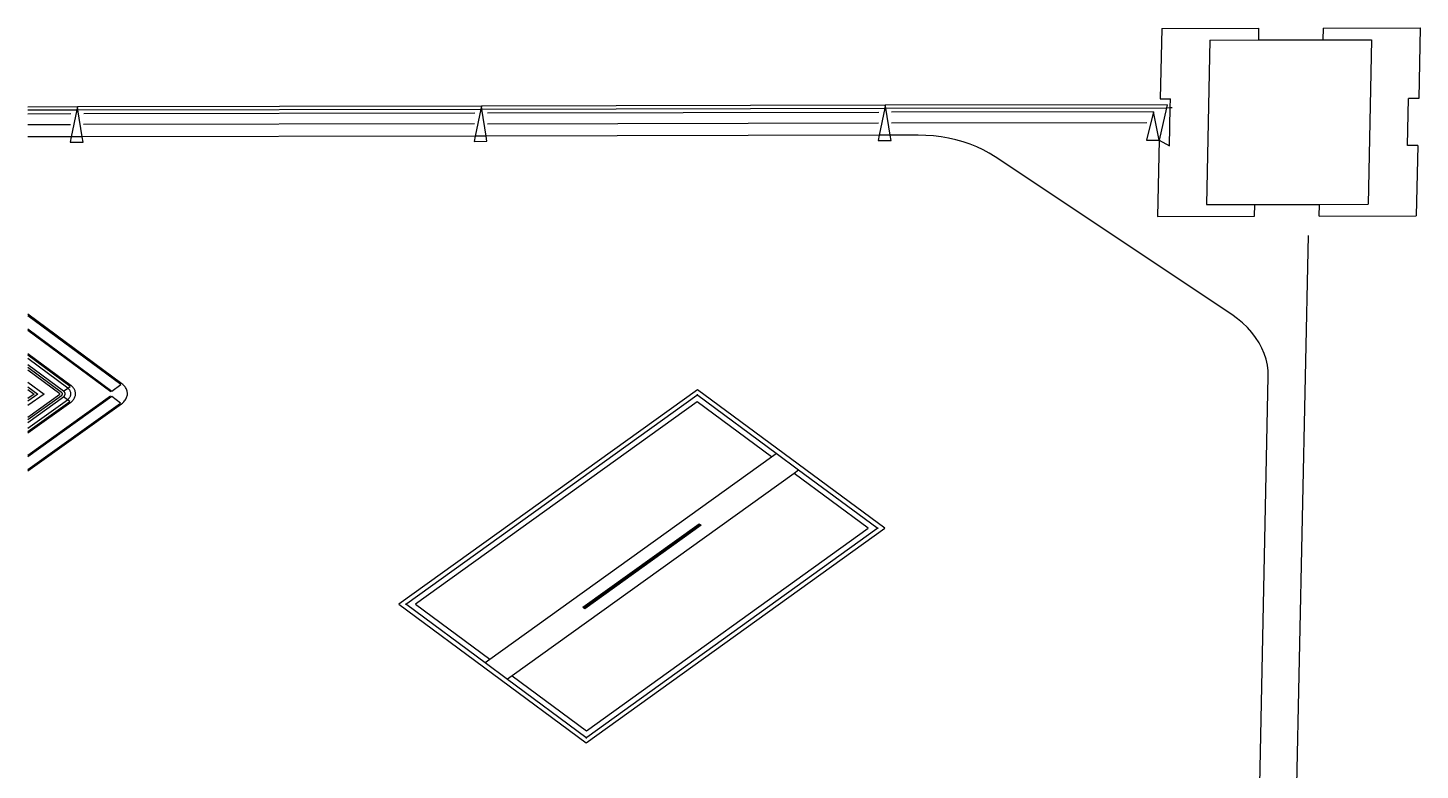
# Model space of a CAD drawing. Extents: x -83 to 83, y -28 to 43.
# Drawn here: x -83.23 to -77.84, y 6.54 to 9.41 of the extents above; entities that cross this region are included whole.
import ezdxf

# ---------------------------------------------------------------- set-up
doc = ezdxf.new("R2010")
doc.units = 0
doc.layers.get('0').update_dxf_attribs({"linetype": 'CONTINUOUS'})

msp = doc.modelspace()

# ---------------------------------------------------------------- linework, layer by layer
for p, q in [((-78.8422, 9.4032), (-78.848, 9.1307)), ((-78.8422, 9.4032), (-78.4672, 9.4039)), ((-78.4672, 9.4039), (-78.4682, 9.3585)), ((-78.2172, 9.4044), (-78.2182, 9.359)), ((-78.2172, 9.4044), (-77.8422, 9.4051)), ((-77.8422, 9.4051), (-77.8478, 9.1327)), ((-78.6557, 9.3581), (-78.6692, 8.722)), ((-78.6557, 9.3581), (-78.4682, 9.3585)), ((-78.4682, 9.3585), (-78.2182, 9.359)), ((-78.2182, 9.359), (-78.0307, 9.3594)), ((-78.0307, 9.3594), (-78.0438, 8.7233)), ((-79.9113, 9.1058), (-81.474, 9.1027)), ((-79.9113, 9.1058), (-79.9136, 9.0945)), ((-78.8213, 9.108), (-79.9113, 9.1058)), ((-79.9094, 9.0945), (-79.9113, 9.1058)), ((-78.848, 9.1307), (-78.8087, 9.1307)), ((-78.8213, 9.108), (-78.8238, 9.0966)), ((-78.8094, 9.0967), (-78.8087, 9.1307)), ((-77.8909, 8.9508), (-77.8872, 9.1326)), ((-77.8478, 9.1327), (-77.8872, 9.1326)), ((-83.0367, 9.0996), (-83.2286, 9.0992)), ((-83.2286, 9.0879), (-83.039, 9.0883)), ((-83.0624, 9.0723), (-83.2286, 9.072)), ((-83.039, 9.0883), (-83.0609, 8.9837)), ((-83.0367, 9.0996), (-83.039, 9.0883)), ((-83.039, 9.0883), (-83.0349, 9.0883)), ((-81.474, 9.1027), (-83.0367, 9.0996)), ((-83.0349, 9.0883), (-83.0367, 9.0996)), ((-83.0349, 9.0883), (-81.4764, 9.0914)), ((-83.0184, 8.9838), (-83.0349, 9.0883)), ((-81.4997, 9.0754), (-83.0124, 9.0724)), ((-81.4764, 9.0914), (-81.4981, 8.9868)), ((-81.474, 9.1027), (-81.4764, 9.0914)), ((-81.4764, 9.0914), (-81.4722, 9.0914)), ((-81.4722, 9.0914), (-81.474, 9.1027)), ((-81.4722, 9.0914), (-79.9136, 9.0945)), ((-81.4555, 8.9869), (-81.4722, 9.0914)), ((-79.9369, 9.0785), (-81.4497, 9.0755)), ((-79.9136, 9.0945), (-79.9351, 8.9899)), ((-79.9136, 9.0945), (-79.9094, 9.0945)), ((-79.9094, 9.0945), (-78.8238, 9.0966)), ((-79.8926, 8.99), (-79.9094, 9.0945)), ((-78.8741, 9.0806), (-79.8869, 9.0786)), ((-78.8741, 9.0806), (-78.9015, 8.9715)), ((-78.8514, 8.9716), (-78.8741, 9.0806)), ((-78.8238, 9.0966), (-78.8514, 8.9716)), ((-78.8238, 9.0966), (-78.8094, 9.0967)), ((-78.8125, 8.949), (-78.8094, 9.0967)), ((-78.8094, 9.0967), (-78.802, 9.0967)), ((-83.2286, 9.0311), (-83.0634, 9.0314)), ((-81.5007, 9.0345), (-83.0134, 9.0315)), ((-81.4506, 9.0346), (-79.9378, 9.0376)), ((-79.8878, 9.0377), (-78.9, 9.0397)), ((-83.0609, 8.9837), (-83.2286, 8.9834)), ((-83.0609, 8.9837), (-83.0652, 8.9633)), ((-83.0652, 8.9633), (-83.0152, 8.9634)), ((-83.0184, 8.9838), (-83.0609, 8.9837)), ((-81.4981, 8.9868), (-83.0184, 8.9838)), ((-83.0152, 8.9634), (-83.0184, 8.9838)), ((-81.4981, 8.9868), (-81.5023, 8.9664)), ((-81.5023, 8.9664), (-81.4523, 8.9665)), ((-81.4555, 8.9869), (-81.4981, 8.9868)), ((-79.9351, 8.9899), (-81.4555, 8.9869)), ((-81.4523, 8.9665), (-81.4555, 8.9869)), ((-79.9351, 8.9899), (-79.9393, 8.9695)), ((-79.9393, 8.9695), (-79.8893, 8.9696)), ((-79.8926, 8.99), (-79.9351, 8.9899)), ((-79.7839, 8.9902), (-79.8926, 8.99)), ((-79.8893, 8.9696), (-79.8926, 8.99)), ((-79.7542, 8.9896), (-79.7839, 8.9902)), ((-79.7246, 8.9875), (-79.7542, 8.9896)), ((-79.6953, 8.9839), (-79.7246, 8.9875)), ((-79.6664, 8.9789), (-79.6953, 8.9839)), ((-79.6381, 8.9726), (-79.6664, 8.9789)), ((-79.6105, 8.9648), (-79.6381, 8.9726)), ((-79.5836, 8.9558), (-79.6105, 8.9648)), ((-79.5577, 8.9454), (-79.5836, 8.9558)), ((-79.5329, 8.9338), (-79.5577, 8.9454)), ((-78.9015, 8.9715), (-78.8514, 8.9716)), ((-78.8514, 8.9716), (-78.8578, 8.6762)), ((-78.8514, 8.9716), (-78.8125, 8.949)), ((-77.8515, 8.9509), (-77.8909, 8.9508)), ((-77.8515, 8.9509), (-77.8571, 8.6782)), ((-79.5092, 8.9209), (-79.5329, 8.9338)), ((-79.4868, 8.907), (-79.5092, 8.9209)), ((-78.5712, 8.2966), (-79.4868, 8.907)), ((-78.8578, 8.6762), (-78.4825, 8.6769)), ((-78.6692, 8.722), (-78.4816, 8.7224)), ((-78.4825, 8.6769), (-78.4816, 8.7224)), ((-78.4816, 8.7224), (-78.2314, 8.7229)), ((-78.2323, 8.6774), (-78.2314, 8.7229)), ((-78.2323, 8.6774), (-77.8571, 8.6782)), ((-78.2314, 8.7229), (-78.0438, 8.7233)), ((-78.3833, 3.3898), (-78.2747, 8.6018)), ((-82.8644, 8.0288), (-83.2286, 8.2981)), ((-78.5494, 8.2809), (-78.5712, 8.2966)), ((-82.8684, 8.0259), (-83.2286, 8.2922)), ((-83.2286, 8.2413), (-82.9034, 8.0009)), ((-78.5291, 8.2642), (-78.5494, 8.2809)), ((-78.5105, 8.2464), (-78.5291, 8.2642)), ((-78.4936, 8.2277), (-78.5105, 8.2464)), ((-82.9079, 7.9976), (-83.2286, 8.2347)), ((-78.4786, 8.2082), (-78.4936, 8.2277)), ((-78.4655, 8.188), (-78.4786, 8.2082)), ((-78.4544, 8.1671), (-78.4655, 8.188)), ((-83.0613, 8.0218), (-83.2286, 8.1455)), ((-83.0648, 8.0193), (-83.2286, 8.1404)), ((-78.4453, 8.1457), (-78.4544, 8.1671)), ((-78.4383, 8.1239), (-78.4453, 8.1457)), ((-83.0745, 8.0123), (-83.2286, 8.1263)), ((-83.0905, 8.0009), (-83.2286, 8.103)), ((-83.0979, 7.9956), (-83.2286, 8.0922)), ((-83.1052, 7.9904), (-83.2286, 8.0816)), ((-78.4334, 8.1017), (-78.4383, 8.1239)), ((-78.4306, 8.0793), (-78.4334, 8.1017)), ((-83.2286, 8.0359), (-83.166, 7.9896)), ((-82.9034, 8.0009), (-82.8684, 8.0259)), ((-82.8611, 8.0262), (-82.8644, 8.0288)), ((-82.858, 8.0235), (-82.8611, 8.0262)), ((-78.5269, 3.4389), (-78.43, 8.0568)), ((-78.43, 8.0568), (-78.4306, 8.0793)), ((-83.2286, 8.018), (-83.1901, 7.9896)), ((-83.2286, 8.0075), (-83.2043, 7.9895)), ((-83.166, 7.9896), (-83.2286, 7.9448)), ((-83.1901, 7.9896), (-83.2286, 7.962)), ((-83.2043, 7.9895), (-83.2286, 7.9721)), ((-83.2286, 7.9007), (-83.1052, 7.9891)), ((-83.2286, 7.8905), (-83.0982, 7.9839)), ((-83.2286, 7.7532), (-82.9083, 7.9826)), ((-82.9039, 7.9794), (-83.2286, 7.7468)), ((-83.2286, 7.8801), (-83.0911, 7.9786)), ((-83.1049, 7.9896), (-83.1052, 7.9904)), ((-83.1052, 7.9891), (-83.1049, 7.9896)), ((-83.0982, 7.9839), (-83.0977, 7.9843)), ((-83.0974, 7.9952), (-83.0979, 7.9956)), ((-83.0977, 7.9843), (-83.0972, 7.9847)), ((-83.097, 7.9948), (-83.0974, 7.9952)), ((-83.0972, 7.9847), (-83.0968, 7.9851)), ((-83.0966, 7.9943), (-83.097, 7.9948)), ((-83.0968, 7.9851), (-83.0964, 7.9856)), ((-83.0962, 7.9939), (-83.0966, 7.9943)), ((-83.0964, 7.9856), (-83.096, 7.9861)), ((-83.0958, 7.9934), (-83.0962, 7.9939)), ((-83.096, 7.9861), (-83.0957, 7.9866)), ((-83.0955, 7.9929), (-83.0958, 7.9934)), ((-83.0957, 7.9866), (-83.0954, 7.9871)), ((-83.0953, 7.9924), (-83.0955, 7.9929)), ((-83.0954, 7.9871), (-83.0952, 7.9876)), ((-83.0951, 7.9919), (-83.0953, 7.9924)), ((-83.0952, 7.9876), (-83.095, 7.9881)), ((-83.0949, 7.9914), (-83.0951, 7.9919)), ((-83.095, 7.9881), (-83.0949, 7.9887)), ((-83.0948, 7.9908), (-83.0949, 7.9914)), ((-83.0949, 7.9887), (-83.0948, 7.9892)), ((-83.0948, 7.9903), (-83.0948, 7.9908)), ((-83.0948, 7.9897), (-83.0948, 7.9903)), ((-83.0948, 7.9892), (-83.0948, 7.9897)), ((-83.0911, 7.9786), (-83.0901, 7.9794)), ((-83.0757, 7.9672), (-83.0911, 7.9786)), ((-83.0905, 8.0009), (-83.0745, 8.0123)), ((-83.0895, 8.0001), (-83.0905, 8.0009)), ((-83.0901, 7.9794), (-83.0892, 7.9802)), ((-83.0887, 7.9994), (-83.0895, 8.0001)), ((-83.0892, 7.9802), (-83.0883, 7.981)), ((-83.0879, 7.9985), (-83.0887, 7.9994)), ((-83.0883, 7.981), (-83.0875, 7.9819)), ((-83.0871, 7.9976), (-83.0879, 7.9985)), ((-83.0875, 7.9819), (-83.0869, 7.9828)), ((-83.0865, 7.9967), (-83.0871, 7.9976)), ((-83.0869, 7.9828), (-83.0862, 7.9837)), ((-83.0859, 7.9958), (-83.0865, 7.9967)), ((-83.0862, 7.9837), (-83.0857, 7.9847)), ((-83.0855, 7.9948), (-83.0859, 7.9958)), ((-83.0857, 7.9847), (-83.0853, 7.9857)), ((-83.0851, 7.9938), (-83.0855, 7.9948)), ((-83.0853, 7.9857), (-83.0849, 7.9867)), ((-83.0848, 7.9928), (-83.0851, 7.9938)), ((-83.0849, 7.9867), (-83.0847, 7.9877)), ((-83.0846, 7.9918), (-83.0848, 7.9928)), ((-83.0847, 7.9877), (-83.0845, 7.9887)), ((-83.0845, 7.9908), (-83.0846, 7.9918)), ((-83.0844, 7.9898), (-83.0845, 7.9908)), ((-83.0845, 7.9887), (-83.0844, 7.9898)), ((-83.0745, 8.0123), (-83.0648, 8.0193)), ((-83.0726, 8.0108), (-83.0745, 8.0123)), ((-83.0708, 8.0092), (-83.0726, 8.0108)), ((-83.0718, 7.9704), (-83.0701, 7.9721)), ((-83.0692, 8.0075), (-83.0708, 8.0092)), ((-83.0701, 7.9721), (-83.0685, 7.9738)), ((-83.0677, 8.0057), (-83.0692, 8.0075)), ((-83.0685, 7.9738), (-83.0671, 7.9757)), ((-83.0664, 8.0039), (-83.0677, 8.0057)), ((-83.0671, 7.9757), (-83.0659, 7.9776)), ((-83.0653, 8.002), (-83.0664, 8.0039)), ((-83.0659, 7.9776), (-83.0648, 7.9795)), ((-83.0643, 8.0001), (-83.0653, 8.002)), ((-83.0648, 7.9795), (-83.064, 7.9815)), ((-83.0635, 7.9981), (-83.0643, 8.0001)), ((-83.064, 7.9815), (-83.0633, 7.9836)), ((-83.0629, 7.996), (-83.0635, 7.9981)), ((-83.0633, 7.9836), (-83.0627, 7.9856)), ((-83.0625, 7.994), (-83.0629, 7.996)), ((-83.0627, 7.9856), (-83.0624, 7.9877)), ((-83.0623, 7.9919), (-83.0625, 7.994)), ((-83.0624, 7.9877), (-83.0623, 7.9898)), ((-83.0623, 7.9898), (-83.0623, 7.9919)), ((-83.0586, 8.0197), (-83.0613, 8.0218)), ((-83.056, 8.0174), (-83.0586, 8.0197)), ((-83.0537, 8.015), (-83.056, 8.0174)), ((-83.0516, 8.0125), (-83.0537, 8.015)), ((-83.0498, 8.0099), (-83.0516, 8.0125)), ((-83.0508, 7.9698), (-83.0491, 7.9725)), ((-83.0482, 8.0072), (-83.0498, 8.0099)), ((-83.0491, 7.9725), (-83.0476, 7.9753)), ((-83.0468, 8.0044), (-83.0482, 8.0072)), ((-83.0476, 7.9753), (-83.0463, 7.9781)), ((-83.0457, 8.0016), (-83.0468, 8.0044)), ((-83.0463, 7.9781), (-83.0453, 7.981)), ((-83.0449, 7.9987), (-83.0457, 8.0016)), ((-83.0453, 7.981), (-83.0446, 7.9839)), ((-83.0443, 7.9958), (-83.0449, 7.9987)), ((-83.0446, 7.9839), (-83.0441, 7.9869)), ((-83.044, 7.9928), (-83.0443, 7.9958)), ((-83.0441, 7.9869), (-83.0439, 7.9898)), ((-83.0439, 7.9898), (-83.044, 7.9928)), ((-82.8702, 7.9544), (-82.9039, 7.9794)), ((-82.8552, 8.0206), (-82.858, 8.0235)), ((-82.8527, 8.0175), (-82.8552, 8.0206)), ((-82.8505, 8.0144), (-82.8527, 8.0175)), ((-82.8485, 8.0111), (-82.8505, 8.0144)), ((-82.8496, 7.9693), (-82.8478, 7.9727)), ((-82.8469, 8.0078), (-82.8485, 8.0111)), ((-82.8478, 7.9727), (-82.8463, 7.9761)), ((-82.8456, 8.0044), (-82.8469, 8.0078)), ((-82.8463, 7.9761), (-82.8451, 7.9796)), ((-82.8445, 8.0009), (-82.8456, 8.0044)), ((-82.8451, 7.9796), (-82.8442, 7.9831)), ((-82.8438, 7.9974), (-82.8445, 8.0009)), ((-82.8442, 7.9831), (-82.8436, 7.9867)), ((-82.8434, 7.9938), (-82.8438, 7.9974)), ((-82.8436, 7.9867), (-82.8434, 7.9902)), ((-82.8434, 7.9902), (-82.8434, 7.9938)), ((-80.6377, 8.0055), (-81.7928, 7.1769)), ((-80.6401, 7.9833), (-81.7622, 7.1783)), ((-80.6363, 7.9861), (-80.6401, 7.986)), ((-80.6401, 7.986), (-80.6401, 7.9833)), ((-80.6382, 7.9847), (-80.6401, 7.9833)), ((-80.6364, 7.9833), (-80.6382, 7.9847)), ((-79.9131, 7.4707), (-80.6377, 8.0055)), ((-80.6364, 7.9833), (-80.6363, 7.9861)), ((-80.3336, 7.7599), (-80.6364, 7.9833)), ((-83.2286, 7.8577), (-83.0757, 7.9672)), ((-83.2286, 7.8441), (-83.0663, 7.9603)), ((-83.2286, 7.8392), (-83.0629, 7.9578)), ((-83.2286, 7.6977), (-82.8702, 7.9544)), ((-83.2286, 7.6921), (-82.8663, 7.9516)), ((-83.0757, 7.9672), (-83.0737, 7.9687)), ((-83.0663, 7.9603), (-83.0757, 7.9672)), ((-83.0737, 7.9687), (-83.0718, 7.9704)), ((-83.0629, 7.9578), (-83.0601, 7.96)), ((-83.0601, 7.96), (-83.0575, 7.9623)), ((-83.0575, 7.9623), (-83.055, 7.9647)), ((-83.055, 7.9647), (-83.0528, 7.9672)), ((-83.0528, 7.9672), (-83.0508, 7.9698)), ((-82.8663, 7.9516), (-82.8629, 7.9542)), ((-82.8629, 7.9542), (-82.8597, 7.9569)), ((-82.8597, 7.9569), (-82.8568, 7.9599)), ((-82.8568, 7.9599), (-82.8541, 7.9629)), ((-82.8541, 7.9629), (-82.8517, 7.9661)), ((-82.8517, 7.9661), (-82.8496, 7.9693)), ((-80.6388, 7.9589), (-81.7287, 7.177)), ((-80.3516, 7.7469), (-80.6388, 7.9589)), ((-80.3516, 7.7469), (-80.3336, 7.7599)), ((-80.2466, 7.6956), (-80.3336, 7.7599)), ((-81.4415, 6.9647), (-80.3516, 7.7469)), ((-80.2646, 7.6827), (-81.3545, 6.9004)), ((-80.2466, 7.6956), (-80.2646, 7.6827)), ((-79.9772, 7.4706), (-80.2646, 7.6827)), ((-79.9436, 7.472), (-80.2466, 7.6956)), ((-81.082, 7.1651), (-80.6316, 7.4883)), ((-80.6316, 7.4883), (-80.6281, 7.4858)), ((-80.6281, 7.4858), (-81.0785, 7.1625)), ((-80.6272, 7.4851), (-81.0776, 7.1619)), ((-80.6238, 7.4825), (-81.0741, 7.1593)), ((-81.0682, 6.6412), (-79.9131, 7.4707)), ((-81.0671, 6.6879), (-79.9772, 7.4706)), ((-81.0658, 6.6635), (-79.9437, 7.4693)), ((-80.6281, 7.4858), (-80.6272, 7.4851)), ((-80.6272, 7.4851), (-80.6238, 7.4825)), ((-79.9437, 7.4693), (-79.9418, 7.4707)), ((-79.9399, 7.4693), (-79.9437, 7.4693)), ((-79.9418, 7.4707), (-79.9436, 7.472)), ((-79.9436, 7.472), (-79.9399, 7.472)), ((-79.9399, 7.472), (-79.9399, 7.4693)), ((-81.7928, 7.1769), (-81.0682, 6.6412)), ((-81.766, 7.1756), (-81.766, 7.1783)), ((-81.766, 7.1783), (-81.7622, 7.1783)), ((-81.7623, 7.1756), (-81.766, 7.1756)), ((-81.7622, 7.1783), (-81.7641, 7.177)), ((-81.7641, 7.177), (-81.7623, 7.1756)), ((-81.7623, 7.1756), (-81.4595, 6.9518)), ((-81.7287, 7.177), (-81.4415, 6.9647)), ((-81.0785, 7.1625), (-81.082, 7.1651)), ((-81.0776, 7.1619), (-81.0785, 7.1625)), ((-81.0741, 7.1593), (-81.0776, 7.1619)), ((-81.4595, 6.9518), (-81.4415, 6.9647)), ((-81.4595, 6.9518), (-81.3725, 6.8874)), ((-81.3545, 6.9004), (-81.3725, 6.8874)), ((-81.3545, 6.9004), (-81.0671, 6.6879)), ((-81.3725, 6.8874), (-81.0696, 6.6635)), ((-81.0696, 6.6635), (-81.0696, 6.6607)), ((-81.0696, 6.6635), (-81.0677, 6.6621)), ((-81.0696, 6.6607), (-81.0659, 6.6607)), ((-81.0677, 6.6621), (-81.0658, 6.6635)), ((-81.0659, 6.6607), (-81.0658, 6.6635))]:
    msp.add_line(p, q)

doc.saveas('drawing.dxf')
